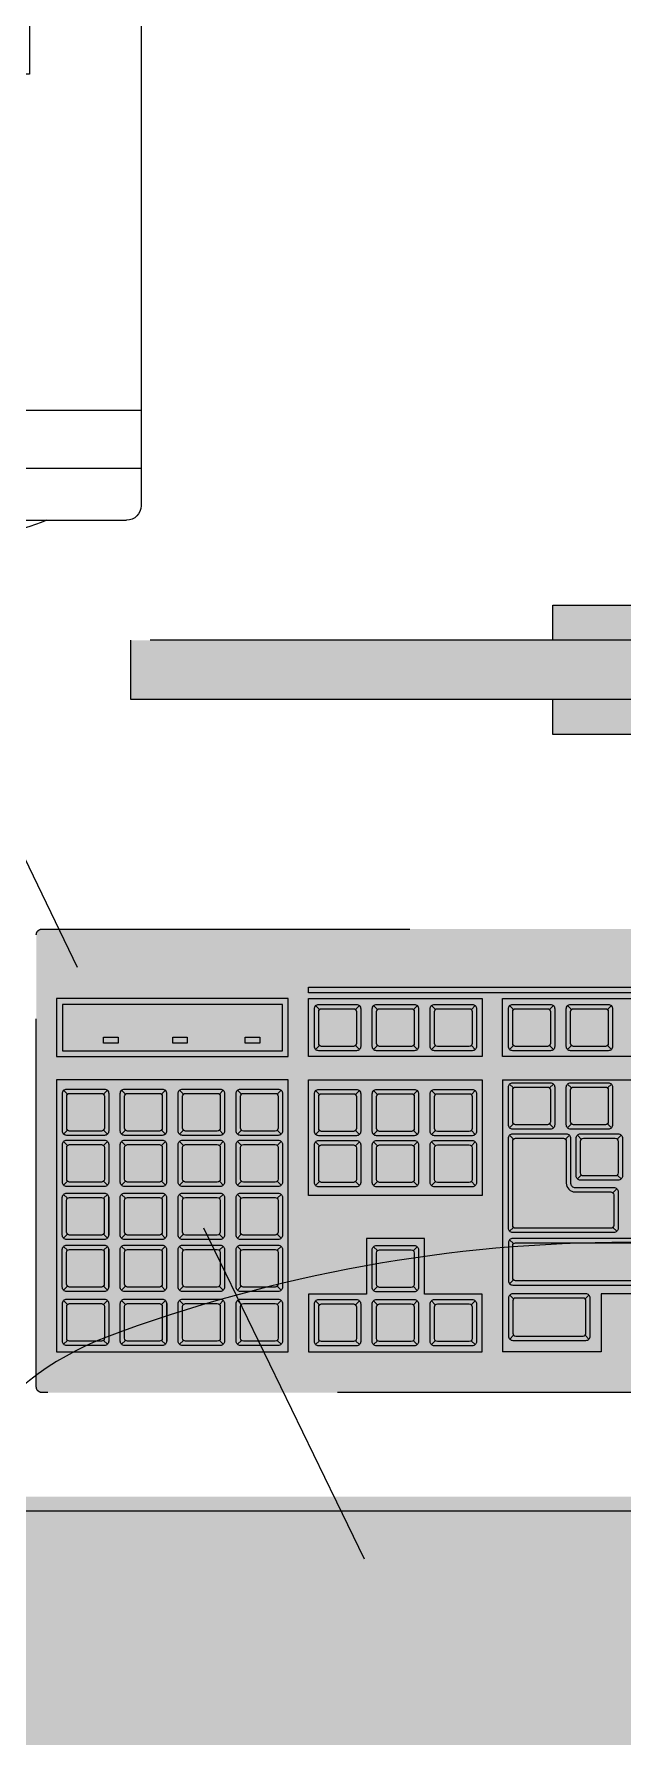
# Model space of a CAD drawing. Header units: metres. Extents: x 512 to 829, y -209 to 245.
# Drawn here: x 657.424 to 657.628, y -157.672 to -157.084 of the extents above; entities that cross this region are included whole.
import ezdxf

# ---------------------------------------------------------------- set-up
doc = ezdxf.new("R2010")
doc.units = ezdxf.units.M
doc.header["$LTSCALE"] = 0.508
doc.set_wipeout_variables(frame=1)
doc.linetypes.add('HIDDEN', pattern=[0.375, 0.25, -0.125])
doc.layers.get('0').update_dxf_attribs({"lineweight": 15})
for name, color, linetype in [('ARQ-LAYOUT', 7, 'HIDDEN'), ('ARQ-LAYOUT HATCH', 252, 'Continuous'), ('ARQ-MOB-CAD', 250, 'Continuous'), ('MB-ARQ-MOBILIÁRIO-EQUIPAMENTO', 21, 'Continuous')]:
    doc.layers.add(name, color=color, linetype=linetype)
doc.layers.add('EQUIPAMENTO', color=3, linetype='Continuous', lineweight=0)
doc.layers.add('USO-Capela', color=201, linetype='Continuous', lineweight=15)

# ---------------------------------------------------------------- blocks, each defined once
blk = doc.blocks.new('35S66S7401')
at = {"layer": 'ARQ-MOB-CAD'}
blk.add_lwpolyline([(-0.18014, 0.08269, 0.181476), (0.18014, 0.08269, 0.312558), (0.245, 0.17631), (0.245, 0.58377, 0.34754), (0.17798, 0.66854, 0.059745), (0, 0.69, 0.059745), (-0.17798, 0.66854, 0.34754), (-0.245, 0.58377), (-0.245, 0.17631, 0.312558)], format="xyb", close=True, dxfattribs=at)
blk = doc.blocks.new('teclado - planta')
at = {"layer": 'ARQ-LAYOUT HATCH'}
h = blk.add_hatch(color=255, dxfattribs=at)
edge = h.paths.add_edge_path()
edge.add_line((-0.23, 0.158), (-0.23, 0.002))
edge.add_arc((-0.228, 0.002), 0.002, 180, 270)
edge.add_line((-0.228, 0), (0.228, 0))
edge.add_arc((0.228, 0.002), 0.002, 270, 360)
edge.add_line((0.23, 0.002), (0.23, 0.158))
edge.add_arc((0.228, 0.158), 0.002, 360, 450)
edge.add_line((0.228, 0.16), (-0.228, 0.16))
edge.add_arc((-0.228, 0.158), 0.002, 90, 180)
at = {"layer": 'ARQ-LAYOUT'}
blk.add_lwpolyline([(-0.23, 0.158), (-0.23, 0.002, 0.414214), (-0.228, 0), (0.228, 0, 0.414214), (0.23, 0.002), (0.23, 0.158, 0.414214), (0.228, 0.16), (-0.228, 0.16, 0.414214)], format="xyb", close=True, dxfattribs=at)
at = {"layer": 'ARQ-LAYOUT HATCH'}
for p, q in [((0.03279, 0.13221), (0.03144, 0.13356)), ((0.04521, 0.13221), (0.04656, 0.13356)), ((0.05279, 0.13221), (0.05144, 0.13356)), ((0.06521, 0.13221), (0.06656, 0.13356)), ((0.07979, 0.13221), (0.07844, 0.13356)), ((0.09221, 0.13221), (0.09356, 0.13356)), ((0.09979, 0.13221), (0.09844, 0.13356)), ((0.11221, 0.13221), (0.11356, 0.13356)), ((0.11979, 0.13221), (0.11844, 0.13356)), ((0.13221, 0.13221), (0.13356, 0.13356)), ((0.03279, 0.11979), (0.03144, 0.11844)), ((0.04521, 0.11979), (0.04656, 0.11844)), ((0.05279, 0.11979), (0.05144, 0.11844)), ((0.06521, 0.11979), (0.06656, 0.11844)), ((0.07979, 0.11979), (0.07844, 0.11844)), ((0.09221, 0.11979), (0.09356, 0.11844)), ((0.09979, 0.11979), (0.09844, 0.11844)), ((0.11221, 0.11979), (0.11356, 0.11844)), ((0.11979, 0.11979), (0.11844, 0.11844)), ((0.13221, 0.11979), (0.13356, 0.11844)), ((0.069, 0.108), (-0.22, 0.108)), ((0.03279, 0.10516), (0.03144, 0.10651)), ((0.04521, 0.10516), (0.04656, 0.10651)), ((0.05279, 0.10516), (0.05144, 0.10651)), ((0.06521, 0.10516), (0.06656, 0.10651)), ((0.069, 0.108), (0.069, 0.01412)), ((0.07979, 0.10288), (0.07844, 0.10423)), ((0.09221, 0.10288), (0.09356, 0.10423)), ((0.09979, 0.10288), (0.09844, 0.10423)), ((0.11221, 0.10288), (0.11356, 0.10423)), ((0.11979, 0.10288), (0.11844, 0.10423)), ((0.13221, 0.10288), (0.13356, 0.10423)), ((0.14679, 0.103), (0.14544, 0.10435)), ((0.15921, 0.103), (0.16056, 0.10435)), ((0.16679, 0.103), (0.16544, 0.10435)), ((0.17921, 0.103), (0.18056, 0.10435)), ((0.18679, 0.103), (0.18544, 0.10435)), ((0.19921, 0.103), (0.20056, 0.10435)), ((0.20679, 0.103), (0.20544, 0.10435)), ((0.21921, 0.103), (0.22056, 0.10435)), ((0.0294, 0.08751), (0.02805, 0.08886)), ((0.03279, 0.09274), (0.03144, 0.09139)), ((0.04182, 0.08751), (0.04317, 0.08886)), ((0.04521, 0.09274), (0.04656, 0.09139)), ((0.04594, 0.08886), (0.04729, 0.08751)), ((0.05279, 0.09274), (0.05144, 0.09139)), ((0.06521, 0.09274), (0.06656, 0.09139)), ((0.06656, 0.08886), (0.06521, 0.08751)), ((0.07979, 0.09046), (0.07844, 0.08911)), ((0.09221, 0.09046), (0.09356, 0.08911)), ((0.09979, 0.09046), (0.09844, 0.08911)), ((0.11221, 0.09046), (0.11356, 0.08911)), ((0.11979, 0.09046), (0.11844, 0.08911)), ((0.13221, 0.09046), (0.13356, 0.08911)), ((0.14679, 0.09058), (0.14544, 0.08923)), ((0.15921, 0.09058), (0.16056, 0.08923)), ((0.16679, 0.09058), (0.16544, 0.08923)), ((0.17921, 0.09058), (0.18056, 0.08923)), ((0.18679, 0.09058), (0.18544, 0.08923)), ((0.19921, 0.09058), (0.20056, 0.08923)), ((0.20679, 0.09058), (0.20544, 0.08923)), ((0.21921, 0.09058), (0.22056, 0.08923)), ((0.07979, 0.08523), (0.07844, 0.08658)), ((0.09221, 0.08523), (0.09356, 0.08658)), ((0.09979, 0.08523), (0.09844, 0.08658)), ((0.11221, 0.08523), (0.11356, 0.08658)), ((0.11979, 0.08523), (0.11844, 0.08658)), ((0.13221, 0.08523), (0.13356, 0.08658)), ((0.14679, 0.08534), (0.14544, 0.0867)), ((0.15921, 0.08534), (0.16056, 0.0867)), ((0.16679, 0.08534), (0.16544, 0.0867)), ((0.17921, 0.08534), (0.18056, 0.0867)), ((0.18679, 0.08534), (0.18544, 0.0867)), ((0.19921, 0.08534), (0.20056, 0.0867)), ((0.20679, 0.08534), (0.20544, 0.0867)), ((0.21921, 0.08534), (0.22056, 0.0867)), ((0.0294, 0.07509), (0.02805, 0.07374)), ((0.04182, 0.07509), (0.04317, 0.07374)), ((0.07979, 0.07281), (0.07844, 0.07146)), ((0.09221, 0.07281), (0.09356, 0.07146)), ((0.09979, 0.07281), (0.09844, 0.07146)), ((0.11221, 0.07281), (0.11356, 0.07146)), ((0.11979, 0.07281), (0.11844, 0.07146)), ((0.13221, 0.07281), (0.13356, 0.07146)), ((0.14679, 0.07293), (0.14544, 0.07158)), ((0.15921, 0.07293), (0.16056, 0.07158)), ((0.16679, 0.07293), (0.16544, 0.07158)), ((0.17921, 0.07293), (0.18056, 0.07158)), ((0.18679, 0.07293), (0.18544, 0.07158)), ((0.19921, 0.07293), (0.20056, 0.07158)), ((0.20679, 0.07293), (0.20544, 0.07158)), ((0.21921, 0.07293), (0.22056, 0.07158)), ((0.02955, 0.07035), (0.0309, 0.06899)), ((0.145, 0.06743), (0.145, 0.05434)), ((0.14682, 0.06706), (0.14546, 0.06842)), ((0.15923, 0.06706), (0.16058, 0.06842)), ((0.165, 0.06743), (0.165, 0.05434)), ((0.16682, 0.06706), (0.16546, 0.06842)), ((0.17923, 0.06706), (0.18058, 0.06842)), ((0.185, 0.06743), (0.185, 0.05434)), ((0.18682, 0.06706), (0.18546, 0.06842)), ((0.19923, 0.06706), (0.20058, 0.06842)), ((0.205, 0.06743), (0.205, 0.05434)), ((0.20682, 0.06706), (0.20546, 0.06842)), ((0.21923, 0.06706), (0.22058, 0.06842)), ((0.02955, 0.05567), (0.0309, 0.05702)), ((0.06656, 0.05567), (0.06521, 0.05702)), ((0.116, 0.05321), (0.116, 0.034)), ((0.14682, 0.05465), (0.14546, 0.0533)), ((0.15923, 0.05465), (0.16058, 0.0533)), ((0.16682, 0.05465), (0.16546, 0.0533)), ((0.17923, 0.05465), (0.18058, 0.0533)), ((0.18682, 0.05465), (0.18546, 0.0533)), ((0.19923, 0.05465), (0.20058, 0.0533)), ((0.20682, 0.05465), (0.20546, 0.0533)), ((0.21923, 0.05465), (0.22058, 0.0533)), ((0.06521, 0.05142), (0.06656, 0.05277)), ((0.098, 0.04936), (0.098, 0.03627)), ((0.09982, 0.049), (0.09846, 0.05035)), ((0.11223, 0.049), (0.11358, 0.05035)), ((0.145, 0.04948), (0.145, 0.03639)), ((0.14682, 0.04911), (0.14546, 0.05047)), ((0.15923, 0.04911), (0.16058, 0.05047)), ((0.165, 0.04948), (0.165, 0.03639)), ((0.16682, 0.04911), (0.16546, 0.05047)), ((0.17923, 0.04911), (0.18058, 0.05047)), ((0.185, 0.04948), (0.185, 0.03639)), ((0.18682, 0.04911), (0.18546, 0.05047)), ((0.19923, 0.04911), (0.20058, 0.05047)), ((0.205, 0.04948), (0.205, 0.03639)), ((0.20682, 0.04911), (0.20546, 0.05047)), ((0.21923, 0.04911), (0.22058, 0.05047)), ((0.06521, 0.03891), (0.06656, 0.03756)), ((0.09982, 0.03658), (0.09846, 0.03523)), ((0.11223, 0.03658), (0.11358, 0.03523)), ((0.14682, 0.0367), (0.14546, 0.03534)), ((0.15923, 0.0367), (0.16058, 0.03534)), ((0.16682, 0.0367), (0.16546, 0.03534)), ((0.17923, 0.0367), (0.18058, 0.03534)), ((0.18682, 0.0367), (0.18546, 0.03534)), ((0.19923, 0.0367), (0.20058, 0.03534)), ((0.20682, 0.0367), (0.20546, 0.03534)), ((0.21923, 0.0367), (0.22058, 0.03534)), ((0.019, 0.03412), (0.035, 0.03412)), ((0.035, 0.03412), (0.035, 0.01412)), ((0.04052, 0.03233), (0.03917, 0.03368)), ((0.06518, 0.03233), (0.06654, 0.03368)), ((0.078, 0.03069), (0.078, 0.0176)), ((0.07982, 0.03033), (0.07846, 0.03168)), ((0.09223, 0.03033), (0.09358, 0.03168)), ((0.098, 0.03069), (0.098, 0.0176)), ((0.09982, 0.03033), (0.09846, 0.03168)), ((0.11223, 0.03033), (0.11358, 0.03168)), ((0.11798, 0.03069), (0.11798, 0.0176)), ((0.11979, 0.03033), (0.11844, 0.03168)), ((0.13221, 0.03033), (0.13356, 0.03168)), ((0.14498, 0.03081), (0.14498, 0.01772)), ((0.14679, 0.03044), (0.14544, 0.0318)), ((0.15921, 0.03044), (0.16056, 0.0318)), ((0.16498, 0.03081), (0.16498, 0.01772)), ((0.16679, 0.03044), (0.16544, 0.0318)), ((0.17921, 0.03044), (0.18056, 0.0318)), ((0.18498, 0.03081), (0.18498, 0.01772)), ((0.18679, 0.03044), (0.18544, 0.0318)), ((0.19921, 0.03044), (0.20056, 0.0318)), ((0.20498, 0.03081), (0.20498, 0.01772)), ((0.20679, 0.03044), (0.20544, 0.0318)), ((0.21921, 0.03044), (0.22056, 0.0318)), ((0.04052, 0.01982), (0.03917, 0.01847)), ((0.06518, 0.01982), (0.06654, 0.01847)), ((0.07982, 0.01791), (0.07846, 0.01656)), ((0.09223, 0.01791), (0.09358, 0.01656)), ((0.09982, 0.01791), (0.09846, 0.01656)), ((0.11223, 0.01791), (0.11358, 0.01656)), ((0.11979, 0.01791), (0.11844, 0.01656)), ((0.13221, 0.01791), (0.13356, 0.01656)), ((0.14679, 0.01803), (0.14544, 0.01668)), ((0.15921, 0.01803), (0.16056, 0.01668)), ((0.16679, 0.01803), (0.16544, 0.01668)), ((0.17921, 0.01803), (0.18056, 0.01668)), ((0.18679, 0.01803), (0.18544, 0.01668)), ((0.19921, 0.01803), (0.20056, 0.01668)), ((0.20679, 0.01803), (0.20544, 0.01668)), ((0.21921, 0.01803), (0.22056, 0.01668)), ((0.035, 0.01412), (0.069, 0.01412))]:
    blk.add_line(p, q, dxfattribs=at)
for points in [[(-0.22, 0.138), (0.136, 0.138), (0.136, 0.14), (-0.22, 0.14)], [(0.069, 0.136), (-0.011, 0.136), (-0.011, 0.116), (0.069, 0.116)], [(0.136, 0.136), (0.076, 0.136), (0.076, 0.116), (0.136, 0.116)], [(0.143, 0.136), (0.223, 0.136), (0.223, 0.116), (0.143, 0.116)], [(0.145, 0.134), (0.221, 0.134), (0.221, 0.118), (0.145, 0.118)], [(0.15287, 0.12266), (0.15287, 0.12066), (0.15787, 0.12066), (0.15787, 0.12266)], [(0.17789, 0.12266), (0.17789, 0.12066), (0.18289, 0.12066), (0.18289, 0.12266)], [(0.20178, 0.12266), (0.20178, 0.12066), (0.20678, 0.12066), (0.20678, 0.12266)], [(0.136, 0.108), (0.076, 0.108), (0.076, 0.068), (0.136, 0.068)], [(0.223, 0.01409), (0.143, 0.01409), (0.143, 0.108), (0.223, 0.108)]]:
    blk.add_lwpolyline(points, close=True, dxfattribs=at)
for points in [[(0.047, 0.1325, 0.414214), (0.0455, 0.134), (0.0325, 0.134, 0.414214), (0.031, 0.1325), (0.031, 0.1195, 0.414214), (0.0325, 0.118), (0.0455, 0.118, 0.414214), (0.047, 0.1195)], [(0.0445, 0.1325), (0.0335, 0.1325, 0.414214), (0.0325, 0.1315), (0.0325, 0.1205, 0.414214), (0.0335, 0.1195), (0.0445, 0.1195, 0.414214), (0.0455, 0.1205), (0.0455, 0.1315, 0.414214)], [(0.067, 0.1325, 0.414214), (0.0655, 0.134), (0.0525, 0.134, 0.414214), (0.051, 0.1325), (0.051, 0.1195, 0.414214), (0.0525, 0.118), (0.0655, 0.118, 0.414214), (0.067, 0.1195)], [(0.0645, 0.1325), (0.0535, 0.1325, 0.414214), (0.0525, 0.1315), (0.0525, 0.1205, 0.414214), (0.0535, 0.1195), (0.0645, 0.1195, 0.414214), (0.0655, 0.1205), (0.0655, 0.1315, 0.414214)], [(0.094, 0.1325, 0.414214), (0.0925, 0.134), (0.0795, 0.134, 0.414214), (0.078, 0.1325), (0.078, 0.1195, 0.414214), (0.0795, 0.118), (0.0925, 0.118, 0.414214), (0.094, 0.1195)], [(0.0915, 0.1325), (0.0805, 0.1325, 0.414214), (0.0795, 0.1315), (0.0795, 0.1205, 0.414214), (0.0805, 0.1195), (0.0915, 0.1195, 0.414214), (0.0925, 0.1205), (0.0925, 0.1315, 0.414214)], [(0.114, 0.1325, 0.414214), (0.1125, 0.134), (0.0995, 0.134, 0.414214), (0.098, 0.1325), (0.098, 0.1195, 0.414214), (0.0995, 0.118), (0.1125, 0.118, 0.414214), (0.114, 0.1195)], [(0.1115, 0.1325), (0.1005, 0.1325, 0.414214), (0.0995, 0.1315), (0.0995, 0.1205, 0.414214), (0.1005, 0.1195), (0.1115, 0.1195, 0.414214), (0.1125, 0.1205), (0.1125, 0.1315, 0.414214)], [(0.134, 0.1325, 0.414214), (0.1325, 0.134), (0.1195, 0.134, 0.414214), (0.118, 0.1325), (0.118, 0.1195, 0.414214), (0.1195, 0.118), (0.1325, 0.118, 0.414214), (0.134, 0.1195)], [(0.1315, 0.1325), (0.1205, 0.1325, 0.414214), (0.1195, 0.1315), (0.1195, 0.1205, 0.414214), (0.1205, 0.1195), (0.1315, 0.1195, 0.414214), (0.1325, 0.1205), (0.1325, 0.1315, 0.414214)], [(0.047, 0.10545, 0.414214), (0.0455, 0.10695), (0.0325, 0.10695, 0.414214), (0.031, 0.10545), (0.031, 0.09245, 0.414214), (0.0325, 0.09095), (0.0455, 0.09095, 0.414214), (0.047, 0.09245)], [(0.067, 0.10545, 0.414214), (0.0655, 0.10695), (0.0525, 0.10695, 0.414214), (0.051, 0.10545), (0.051, 0.09245, 0.414214), (0.0525, 0.09095), (0.0655, 0.09095, 0.414214), (0.067, 0.09245)], [(0.0445, 0.10545), (0.0335, 0.10545, 0.414214), (0.0325, 0.10445), (0.0325, 0.09345, 0.414214), (0.0335, 0.09245), (0.0445, 0.09245, 0.414214), (0.0455, 0.09345), (0.0455, 0.10445, 0.414214)], [(0.0645, 0.10545), (0.0535, 0.10545, 0.414214), (0.0525, 0.10445), (0.0525, 0.09345, 0.414214), (0.0535, 0.09245), (0.0645, 0.09245, 0.414214), (0.0655, 0.09345), (0.0655, 0.10445, 0.414214)], [(0.094, 0.10317, 0.414214), (0.0925, 0.10467), (0.0795, 0.10467, 0.414214), (0.078, 0.10317), (0.078, 0.09017, 0.414214), (0.0795, 0.08867), (0.0925, 0.08867, 0.414214), (0.094, 0.09017)], [(0.0915, 0.10317), (0.0805, 0.10317, 0.414214), (0.0795, 0.10217), (0.0795, 0.09117, 0.414214), (0.0805, 0.09017), (0.0915, 0.09017, 0.414214), (0.0925, 0.09117), (0.0925, 0.10217, 0.414214)], [(0.114, 0.10317, 0.414214), (0.1125, 0.10467), (0.0995, 0.10467, 0.414214), (0.098, 0.10317), (0.098, 0.09017, 0.414214), (0.0995, 0.08867), (0.1125, 0.08867, 0.414214), (0.114, 0.09017)], [(0.1115, 0.10317), (0.1005, 0.10317, 0.414214), (0.0995, 0.10217), (0.0995, 0.09117, 0.414214), (0.1005, 0.09017), (0.1115, 0.09017, 0.414214), (0.1125, 0.09117), (0.1125, 0.10217, 0.414214)], [(0.134, 0.10317, 0.414214), (0.1325, 0.10467), (0.1195, 0.10467, 0.414214), (0.118, 0.10317), (0.118, 0.09017, 0.414214), (0.1195, 0.08867), (0.1325, 0.08867, 0.414214), (0.134, 0.09017)], [(0.1315, 0.10317), (0.1205, 0.10317, 0.414214), (0.1195, 0.10217), (0.1195, 0.09117, 0.414214), (0.1205, 0.09017), (0.1315, 0.09017, 0.414214), (0.1325, 0.09117), (0.1325, 0.10217, 0.414214)], [(0.161, 0.10329, 0.414214), (0.1595, 0.10479), (0.1465, 0.10479, 0.414214), (0.145, 0.10329), (0.145, 0.09029, 0.414214), (0.1465, 0.08879), (0.1595, 0.08879, 0.414214), (0.161, 0.09029)], [(0.1585, 0.10329), (0.1475, 0.10329, 0.414214), (0.1465, 0.10229), (0.1465, 0.09129, 0.414214), (0.1475, 0.09029), (0.1585, 0.09029, 0.414214), (0.1595, 0.09129), (0.1595, 0.10229, 0.414214)], [(0.181, 0.10329, 0.414214), (0.1795, 0.10479), (0.1665, 0.10479, 0.414214), (0.165, 0.10329), (0.165, 0.09029, 0.414214), (0.1665, 0.08879), (0.1795, 0.08879, 0.414214), (0.181, 0.09029)], [(0.1785, 0.10329), (0.1675, 0.10329, 0.414214), (0.1665, 0.10229), (0.1665, 0.09129, 0.414214), (0.1675, 0.09029), (0.1785, 0.09029, 0.414214), (0.1795, 0.09129), (0.1795, 0.10229, 0.414214)], [(0.201, 0.10329, 0.414214), (0.1995, 0.10479), (0.1865, 0.10479, 0.414214), (0.185, 0.10329), (0.185, 0.09029, 0.414214), (0.1865, 0.08879), (0.1995, 0.08879, 0.414214), (0.201, 0.09029)], [(0.1985, 0.10329), (0.1875, 0.10329, 0.414214), (0.1865, 0.10229), (0.1865, 0.09129, 0.414214), (0.1875, 0.09029), (0.1985, 0.09029, 0.414214), (0.1995, 0.09129), (0.1995, 0.10229, 0.414214)], [(0.221, 0.10329, 0.414214), (0.2195, 0.10479), (0.2065, 0.10479, 0.414214), (0.205, 0.10329), (0.205, 0.09029, 0.414214), (0.2065, 0.08879), (0.2195, 0.08879, 0.414214), (0.221, 0.09029)], [(0.2185, 0.10329), (0.2075, 0.10329, 0.414214), (0.2065, 0.10229), (0.2065, 0.09129, 0.414214), (0.2075, 0.09029), (0.2185, 0.09029, 0.414214), (0.2195, 0.09129), (0.2195, 0.10229, 0.414214)], [(0.04361, 0.0878, 0.414214), (0.04211, 0.0893), (0.02911, 0.0893, 0.414214), (0.02761, 0.0878), (0.02761, 0.0748, 0.414214), (0.02911, 0.0733), (0.04211, 0.0733, 0.414214), (0.04361, 0.0748)], [(0.03061, 0.05523), (0.0655, 0.05523, 0.414214), (0.067, 0.05673), (0.067, 0.0878, 0.414214), (0.0655, 0.0893), (0.047, 0.0893, 0.414214), (0.0455, 0.0878), (0.0455, 0.07229, -0.414214), (0.044, 0.07079), (0.03061, 0.07079, 0.414214), (0.02911, 0.06929), (0.02911, 0.05673, 0.414214)], [(0.04111, 0.0878), (0.03011, 0.0878, 0.414214), (0.02911, 0.0868), (0.02911, 0.0758, 0.414214), (0.03011, 0.0748), (0.04111, 0.0748, 0.414214), (0.04211, 0.0758), (0.04211, 0.0868, 0.414214)], [(0.03161, 0.05673), (0.0645, 0.05673, 0.414214), (0.0655, 0.05773), (0.0655, 0.0868, 0.414214), (0.0645, 0.0878), (0.048, 0.0878, 0.414214), (0.047, 0.0868), (0.047, 0.07229, -0.414214), (0.044, 0.06929), (0.03161, 0.06929, 0.414214), (0.03061, 0.06829), (0.03061, 0.05773, 0.414214)], [(0.094, 0.08552, 0.414214), (0.0925, 0.08702), (0.0795, 0.08702, 0.414214), (0.078, 0.08552), (0.078, 0.07252, 0.414214), (0.0795, 0.07102), (0.0925, 0.07102, 0.414214), (0.094, 0.07252)], [(0.0915, 0.08552), (0.0805, 0.08552, 0.414214), (0.0795, 0.08452), (0.0795, 0.07352, 0.414214), (0.0805, 0.07252), (0.0915, 0.07252, 0.414214), (0.0925, 0.07352), (0.0925, 0.08452, 0.414214)], [(0.114, 0.08552, 0.414214), (0.1125, 0.08702), (0.0995, 0.08702, 0.414214), (0.098, 0.08552), (0.098, 0.07252, 0.414214), (0.0995, 0.07102), (0.1125, 0.07102, 0.414214), (0.114, 0.07252)], [(0.1115, 0.08552), (0.1005, 0.08552, 0.414214), (0.0995, 0.08452), (0.0995, 0.07352, 0.414214), (0.1005, 0.07252), (0.1115, 0.07252, 0.414214), (0.1125, 0.07352), (0.1125, 0.08452, 0.414214)], [(0.134, 0.08552, 0.414214), (0.1325, 0.08702), (0.1195, 0.08702, 0.414214), (0.118, 0.08552), (0.118, 0.07252, 0.414214), (0.1195, 0.07102), (0.1325, 0.07102, 0.414214), (0.134, 0.07252)], [(0.1315, 0.08552), (0.1205, 0.08552, 0.414214), (0.1195, 0.08452), (0.1195, 0.07352, 0.414214), (0.1205, 0.07252), (0.1315, 0.07252, 0.414214), (0.1325, 0.07352), (0.1325, 0.08452, 0.414214)], [(0.161, 0.08564, 0.414214), (0.1595, 0.08714), (0.1465, 0.08714, 0.414214), (0.145, 0.08564), (0.145, 0.07264, 0.414214), (0.1465, 0.07114), (0.1595, 0.07114, 0.414214), (0.161, 0.07264)], [(0.1585, 0.08564), (0.1475, 0.08564, 0.414214), (0.1465, 0.08464), (0.1465, 0.07364, 0.414214), (0.1475, 0.07264), (0.1585, 0.07264, 0.414214), (0.1595, 0.07364), (0.1595, 0.08464, 0.414214)], [(0.181, 0.08564, 0.414214), (0.1795, 0.08714), (0.1665, 0.08714, 0.414214), (0.165, 0.08564), (0.165, 0.07264, 0.414214), (0.1665, 0.07114), (0.1795, 0.07114, 0.414214), (0.181, 0.07264)], [(0.1785, 0.08564), (0.1675, 0.08564, 0.414214), (0.1665, 0.08464), (0.1665, 0.07364, 0.414214), (0.1675, 0.07264), (0.1785, 0.07264, 0.414214), (0.1795, 0.07364), (0.1795, 0.08464, 0.414214)], [(0.201, 0.08564, 0.414214), (0.1995, 0.08714), (0.1865, 0.08714, 0.414214), (0.185, 0.08564), (0.185, 0.07264, 0.414214), (0.1865, 0.07114), (0.1995, 0.07114, 0.414214), (0.201, 0.07264)], [(0.1985, 0.08564), (0.1875, 0.08564, 0.414214), (0.1865, 0.08464), (0.1865, 0.07364, 0.414214), (0.1875, 0.07264), (0.1985, 0.07264, 0.414214), (0.1995, 0.07364), (0.1995, 0.08464, 0.414214)], [(0.221, 0.08564, 0.414214), (0.2195, 0.08714), (0.2065, 0.08714, 0.414214), (0.205, 0.08564), (0.205, 0.07264, 0.414214), (0.2065, 0.07114), (0.2195, 0.07114, 0.414214), (0.221, 0.07264)], [(0.2185, 0.08564), (0.2075, 0.08564, 0.414214), (0.2065, 0.08464), (0.2065, 0.07364, 0.414214), (0.2075, 0.07264), (0.2185, 0.07264, 0.414214), (0.2195, 0.07364), (0.2195, 0.08464, 0.414214)], [(0.16102, 0.06736, 0.414214), (0.15952, 0.06886), (0.14652, 0.06886, 0.414214), (0.14502, 0.06736), (0.14502, 0.05436, 0.414214), (0.14652, 0.05286), (0.15952, 0.05286, 0.414214), (0.16102, 0.05436)], [(0.15852, 0.06736), (0.14752, 0.06736, 0.414214), (0.14652, 0.06636), (0.14652, 0.05536, 0.414214), (0.14752, 0.05436), (0.15852, 0.05436, 0.414214), (0.15952, 0.05536), (0.15952, 0.06636, 0.414214)], [(0.18102, 0.06736, 0.414214), (0.17952, 0.06886), (0.16652, 0.06886, 0.414214), (0.16502, 0.06736), (0.16502, 0.05436, 0.414214), (0.16652, 0.05286), (0.17952, 0.05286, 0.414214), (0.18102, 0.05436)], [(0.17852, 0.06736), (0.16752, 0.06736, 0.414214), (0.16652, 0.06636), (0.16652, 0.05536, 0.414214), (0.16752, 0.05436), (0.17852, 0.05436, 0.414214), (0.17952, 0.05536), (0.17952, 0.06636, 0.414214)], [(0.20102, 0.06736, 0.414214), (0.19952, 0.06886), (0.18652, 0.06886, 0.414214), (0.18502, 0.06736), (0.18502, 0.05436, 0.414214), (0.18652, 0.05286), (0.19952, 0.05286, 0.414214), (0.20102, 0.05436)], [(0.19852, 0.06736), (0.18752, 0.06736, 0.414214), (0.18652, 0.06636), (0.18652, 0.05536, 0.414214), (0.18752, 0.05436), (0.19852, 0.05436, 0.414214), (0.19952, 0.05536), (0.19952, 0.06636, 0.414214)], [(0.22102, 0.06736, 0.414214), (0.21952, 0.06886), (0.20652, 0.06886, 0.414214), (0.20502, 0.06736), (0.20502, 0.05436, 0.414214), (0.20652, 0.05286), (0.21952, 0.05286, 0.414214), (0.22102, 0.05436)], [(0.21852, 0.06736), (0.20752, 0.06736, 0.414214), (0.20652, 0.06636), (0.20652, 0.05536, 0.414214), (0.20752, 0.05436), (0.21852, 0.05436, 0.414214), (0.21952, 0.05536), (0.21952, 0.06636, 0.414214)], [(0.01849, 0.05171, -0.414214), (0.01999, 0.05321), (0.0655, 0.05321, -0.414214), (0.067, 0.05171), (0.067, 0.03862, -0.414214), (0.0655, 0.03712), (0.01999, 0.03712, -0.414214), (0.01849, 0.03862)], [(0.01999, 0.05071), (0.01999, 0.03962, 0.414214), (0.02099, 0.03862), (0.0645, 0.03862, 0.414214), (0.0655, 0.03962), (0.0655, 0.05071, 0.414214), (0.0645, 0.05171), (0.02099, 0.05171, 0.414214)], [(0.11402, 0.04929, 0.414214), (0.11252, 0.05079), (0.09952, 0.05079, 0.414214), (0.09802, 0.04929), (0.09802, 0.03629, 0.414214), (0.09952, 0.03479), (0.11252, 0.03479, 0.414214), (0.11402, 0.03629)], [(0.11152, 0.04929), (0.10052, 0.04929, 0.414214), (0.09952, 0.04829), (0.09952, 0.03729, 0.414214), (0.10052, 0.03629), (0.11152, 0.03629, 0.414214), (0.11252, 0.03729), (0.11252, 0.04829, 0.414214)], [(0.16102, 0.04941, 0.414214), (0.15952, 0.05091), (0.14652, 0.05091, 0.414214), (0.14502, 0.04941), (0.14502, 0.03641, 0.414214), (0.14652, 0.03491), (0.15952, 0.03491, 0.414214), (0.16102, 0.03641)], [(0.15852, 0.04941), (0.14752, 0.04941, 0.414214), (0.14652, 0.04841), (0.14652, 0.03741, 0.414214), (0.14752, 0.03641), (0.15852, 0.03641, 0.414214), (0.15952, 0.03741), (0.15952, 0.04841, 0.414214)], [(0.18102, 0.04941, 0.414214), (0.17952, 0.05091), (0.16652, 0.05091, 0.414214), (0.16502, 0.04941), (0.16502, 0.03641, 0.414214), (0.16652, 0.03491), (0.17952, 0.03491, 0.414214), (0.18102, 0.03641)], [(0.17852, 0.04941), (0.16752, 0.04941, 0.414214), (0.16652, 0.04841), (0.16652, 0.03741, 0.414214), (0.16752, 0.03641), (0.17852, 0.03641, 0.414214), (0.17952, 0.03741), (0.17952, 0.04841, 0.414214)], [(0.20102, 0.04941, 0.414214), (0.19952, 0.05091), (0.18652, 0.05091, 0.414214), (0.18502, 0.04941), (0.18502, 0.03641, 0.414214), (0.18652, 0.03491), (0.19952, 0.03491, 0.414214), (0.20102, 0.03641)], [(0.19852, 0.04941), (0.18752, 0.04941, 0.414214), (0.18652, 0.04841), (0.18652, 0.03741, 0.414214), (0.18752, 0.03641), (0.19852, 0.03641, 0.414214), (0.19952, 0.03741), (0.19952, 0.04841, 0.414214)], [(0.22102, 0.04941, 0.414214), (0.21952, 0.05091), (0.20652, 0.05091, 0.414214), (0.20502, 0.04941), (0.20502, 0.03641, 0.414214), (0.20652, 0.03491), (0.21952, 0.03491, 0.414214), (0.22102, 0.03641)], [(0.21852, 0.04941), (0.20752, 0.04941, 0.414214), (0.20652, 0.04841), (0.20652, 0.03741, 0.414214), (0.20752, 0.03641), (0.21852, 0.03641, 0.414214), (0.21952, 0.03741), (0.21952, 0.04841, 0.414214)], [(0.04023, 0.03412), (0.06548, 0.03412, -0.414214), (0.06698, 0.03262), (0.06698, 0.01953, -0.414214), (0.06548, 0.01803), (0.04023, 0.01803, -0.414214), (0.03873, 0.01953), (0.03873, 0.03262, -0.414214)], [(0.06548, 0.03162), (0.06548, 0.02053, -0.414214), (0.06448, 0.01953), (0.04123, 0.01953, -0.414214), (0.04023, 0.02053), (0.04023, 0.03162, -0.414214), (0.04123, 0.03262), (0.06448, 0.03262, -0.414214)], [(0.09402, 0.03062, 0.414214), (0.09252, 0.03212), (0.07952, 0.03212, 0.414214), (0.07802, 0.03062), (0.07802, 0.01762, 0.414214), (0.07952, 0.01612), (0.09252, 0.01612, 0.414214), (0.09402, 0.01762)], [(0.09152, 0.03062), (0.08052, 0.03062, 0.414214), (0.07952, 0.02962), (0.07952, 0.01862, 0.414214), (0.08052, 0.01762), (0.09152, 0.01762, 0.414214), (0.09252, 0.01862), (0.09252, 0.02962, 0.414214)], [(0.11402, 0.03062, 0.414214), (0.11252, 0.03212), (0.09952, 0.03212, 0.414214), (0.09802, 0.03062), (0.09802, 0.01762, 0.414214), (0.09952, 0.01612), (0.11252, 0.01612, 0.414214), (0.11402, 0.01762)], [(0.11152, 0.03062), (0.10052, 0.03062, 0.414214), (0.09952, 0.02962), (0.09952, 0.01862, 0.414214), (0.10052, 0.01762), (0.11152, 0.01762, 0.414214), (0.11252, 0.01862), (0.11252, 0.02962, 0.414214)], [(0.134, 0.03062, 0.414214), (0.1325, 0.03212), (0.1195, 0.03212, 0.414214), (0.118, 0.03062), (0.118, 0.01762, 0.414214), (0.1195, 0.01612), (0.1325, 0.01612, 0.414214), (0.134, 0.01762)], [(0.1315, 0.03062), (0.1205, 0.03062, 0.414214), (0.1195, 0.02962), (0.1195, 0.01862, 0.414214), (0.1205, 0.01762), (0.1315, 0.01762, 0.414214), (0.1325, 0.01862), (0.1325, 0.02962, 0.414214)], [(0.161, 0.03074, 0.414214), (0.1595, 0.03224), (0.1465, 0.03224, 0.414214), (0.145, 0.03074), (0.145, 0.01774, 0.414214), (0.1465, 0.01624), (0.1595, 0.01624, 0.414214), (0.161, 0.01774)], [(0.1585, 0.03074), (0.1475, 0.03074, 0.414214), (0.1465, 0.02974), (0.1465, 0.01874, 0.414214), (0.1475, 0.01774), (0.1585, 0.01774, 0.414214), (0.1595, 0.01874), (0.1595, 0.02974, 0.414214)], [(0.181, 0.03074, 0.414214), (0.1795, 0.03224), (0.1665, 0.03224, 0.414214), (0.165, 0.03074), (0.165, 0.01774, 0.414214), (0.1665, 0.01624), (0.1795, 0.01624, 0.414214), (0.181, 0.01774)], [(0.1785, 0.03074), (0.1675, 0.03074, 0.414214), (0.1665, 0.02974), (0.1665, 0.01874, 0.414214), (0.1675, 0.01774), (0.1785, 0.01774, 0.414214), (0.1795, 0.01874), (0.1795, 0.02974, 0.414214)], [(0.201, 0.03074, 0.414214), (0.1995, 0.03224), (0.1865, 0.03224, 0.414214), (0.185, 0.03074), (0.185, 0.01774, 0.414214), (0.1865, 0.01624), (0.1995, 0.01624, 0.414214), (0.201, 0.01774)], [(0.1985, 0.03074), (0.1875, 0.03074, 0.414214), (0.1865, 0.02974), (0.1865, 0.01874, 0.414214), (0.1875, 0.01774), (0.1985, 0.01774, 0.414214), (0.1995, 0.01874), (0.1995, 0.02974, 0.414214)], [(0.221, 0.03074, 0.414214), (0.2195, 0.03224), (0.2065, 0.03224, 0.414214), (0.205, 0.03074), (0.205, 0.01774, 0.414214), (0.2065, 0.01624), (0.2195, 0.01624, 0.414214), (0.221, 0.01774)], [(0.2185, 0.03074), (0.2075, 0.03074, 0.414214), (0.2065, 0.02974), (0.2065, 0.01874, 0.414214), (0.2075, 0.01774), (0.2185, 0.01774, 0.414214), (0.2195, 0.01874), (0.2195, 0.02974, 0.414214)]]:
    blk.add_lwpolyline(points, format="xyb", close=True, dxfattribs=at)
blk.add_lwpolyline([(0.116, 0.034), (0.136, 0.034), (0.136, 0.01412), (0.076, 0.01412), (0.076, 0.034), (0.096, 0.034), (0.096, 0.05321), (0.116, 0.05321)], dxfattribs=at)
blk = doc.blocks.new('MonitorLCG-Pl')
at = {"layer": 'ARQ-LAYOUT HATCH', "ltscale": 3}
h = blk.add_hatch(color=255, dxfattribs=at)
h.paths.add_polyline_path([(0.05, 0.00012), (-0.05, 0.00012), (-0.05, -0.01), (0.05, -0.01)])
h.paths.add_polyline_path([(-0.1715, -0.027), (-0.1715, -0.01), (0.1715, -0.01), (0.1715, -0.027)])
h.paths.add_polyline_path([(0.05, -0.027), (-0.05, -0.027), (-0.05, -0.03712), (0.05, -0.03712)])
at = {"layer": 'ARQ-LAYOUT', "ltscale": 3}
for points in [[(0.05, 0.00012), (-0.05, 0.00012), (-0.05, -0.01), (0.05, -0.01)], [(0.05, -0.027), (-0.05, -0.027), (-0.05, -0.03712), (0.05, -0.03712)]]:
    blk.add_lwpolyline(points, close=True, dxfattribs=at)
at = {"layer": 'ARQ-LAYOUT'}
blk.add_lwpolyline([(-0.1715, -0.027), (-0.1715, -0.01), (0.1715, -0.01), (0.1715, -0.027)], close=True, dxfattribs=at)
blk = doc.blocks.new('A$C2cbf097b')
for p, q in [((0.1916, 0.336), (0.076, 0.336)), ((0.076, 0.33), (0.076, 0.336)), ((0.1916, 0.336), (0.209, 0.336)), ((0.209, 0.33), (0.209, 0.336)), ((0.28, 0.33), (0.05, 0.33)), ((0.076, 0.33), (0.076, 0.315)), ((0.209, 0.33), (0.209, 0.315)), ((0.247, 0.33), (0.247, 0.16844)), ((0.267, 0.33), (0.267, 0.12966)), ((0.285, 0.325), (0.285, 0.16009)), ((0.209, 0.315), (0.076, 0.315)), ((0.025, 0.305), (0.025, 0.275)), ((0, 0.19128), (0, 0.025)), ((0.247, 0.16156), (0.247, 0)), ((0.2913, 0.15046), (0.2913, 0.15)), ((0.2913, 0.065), (0.2913, 0.15)), ((0.2913, 0.15), (0.303, 0.15)), ((0.303, 0.15), (0.303, 0.065)), ((0.309, 0.15), (0.309, 0.065)), ((0.309, 0.15), (0.322, 0.15)), ((0.322, 0.15), (0.322, 0.065)), ((0.303, 0.145), (0.309, 0.145)), ((0.322, 0.1375), (0.325, 0.1375)), ((0.325, 0.1375), (0.325, 0.0775)), ((0.267, 0.08534), (0.267, 0)), ((0.322, 0.0775), (0.325, 0.0775)), ((0.2913, 0.065), (0.303, 0.065)), ((0.303, 0.07), (0.309, 0.07)), ((0.309, 0.065), (0.322, 0.065)), ((0.10832, 0.05308), (0.10832, 0.0585)), ((0.10832, 0.05308), (0.12968, 0.05308)), ((0.12968, 0.05308), (0.12968, 0.0585)), ((0.285, 0.05491), (0.285, 0.005)), ((0.025, 0), (0.28, 0))]:
    blk.add_line(p, q)
for points in [[(0.237, 0.209), (0.237, 0.291), (0.109, 0.291), (0.109, 0.209)], [(0.07, 0.0585), (0.07, 0.1565), (0.168, 0.1565), (0.168, 0.0585)], [(0.131, 0.0385), (0.131, 0.0585), (0.107, 0.0585), (0.107, 0.0385)]]:
    blk.add_lwpolyline(points, close=True)
blk.add_circle((0.25129, 0.165), 0.0055)
for centre, radius, start, end in [((0.07734, 0.32243), 0.01363, 95.63807, 146.28945), ((0.20766, 0.32243), 0.01363, 33.71055, 84.36193), ((0.05, 0.305), 0.025, 90, 180), ((0.28, 0.325), 0.005, 0, 90), ((0.1425, 0.43657), 0.13857, 241.32014, 298.67986), ((-0.0755, 0.2625), 0.10127, 320.20783, 7.08993), ((0.01, 0.19128), 0.01, 140.20783, 180), ((0.20531, 0.15019), 0.08599, 359.87196, 22.06905), ((0.265, 0.16009), 0.02, 312.75642, 0), ((0.31363, 0.1075), 0.05163, 132.75642, 227.24358), ((0.265, 0.05491), 0.02, 0, 47.24358), ((0.20531, 0.06481), 0.08599, 337.93095, 0.12804), ((0.025, 0.025), 0.025, 180, 270), ((0.28, 0.005), 0.005, 270, 0)]:
    blk.add_arc(centre, radius, start, end)

msp = doc.modelspace()

# ---------------------------------------------------------------- hatches: boundary and pattern name
at = {"layer": 'USO-Capela', "transparency": 33554559}
h = msp.add_hatch(color=256, dxfattribs=at)
h.dxf.hatch_style = 1
h.paths.add_polyline_path([(655.50446, -160.31508), (659.4169, -160.32111), (659.4169, -163.46803), (662.02446, -163.46803), (662.02446, -151.76961), (655.50446, -151.76961)])

# ---------------------------------------------------------------- next in the draw order: wipeouts: each hides what was drawn before it
at = {"color": 7, "linetype": 'Continuous', "lineweight": 5}
msp.add_wipeout([(655.5999, -157.58883), (657.9999, -157.58883), (657.9999, -156.48883), (655.5999, -156.48883)], dxfattribs=at).dxf.layer = 'EQUIPAMENTO'

# ---------------------------------------------------------------- next in the draw order: linework, layer by layer
at = {"linetype": 'HIDDEN'}
msp.add_line((657.38374, -157.29175), (658.8536, -160.32111), dxfattribs=at)
at = {"layer": 'EQUIPAMENTO', "color": 7, "linetype": 'Continuous', "lineweight": 5}
msp.add_lwpolyline([(655.5999, -157.5937), (657.9999, -157.5937), (657.9999, -156.4937), (655.5999, -156.4937)], close=True, dxfattribs=at)

# ---------------------------------------------------------------- next in the draw order: block references
at = {"layer": 'ARQ-LAYOUT', "xscale": -1.200000000000801, "yscale": 1.200000000000801, "zscale": 1.200000000000801}
msp.add_blockref('MonitorLCG-Pl', (657.66343, -157.28118), dxfattribs=at)
at = {"layer": 'ARQ-LAYOUT', "xscale": -1}
msp.add_blockref('teclado - planta', (657.65507, -157.55288), dxfattribs=at)
at = {"layer": 'ARQ-LAYOUT', "rotation": 180}
msp.add_blockref('35S66S7401', (657.62948, -157.45104), dxfattribs=at)
at = {"layer": 'MB-ARQ-MOBILIÁRIO-EQUIPAMENTO', "xscale": -1, "rotation": 90}
msp.add_blockref('A$C2cbf097b', (657.46124, -156.96675), dxfattribs=at)

doc.saveas('drawing.dxf')
